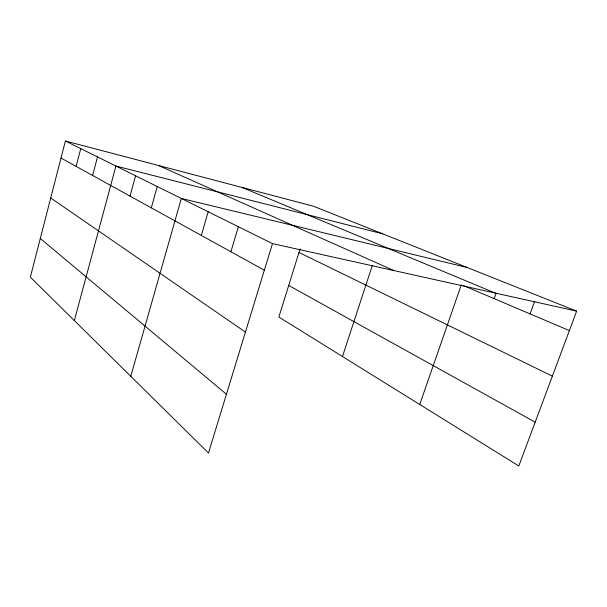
<?xml version="1.0" encoding="UTF-8"?>
<svg xmlns="http://www.w3.org/2000/svg" width="607" height="607" viewBox="0 0 607 607"><rect width="100%" height="100%" fill="white"/><g stroke="black" fill="none" stroke-linecap="round" stroke-linejoin="round"><path stroke-width="0.91" d="M65.397 141.006L30.35 277.141L208.474 453.019L272.467 243.612L65.397 141.006L313.402 206.205L576.65 311.133L518.818 465.994L278.871 317.029L300.116 248.855M76.118 166.371L80.754 148.609M92.605 175.469L97.522 156.917M74.342 320.579L115.914 166.037L382.683 233.816M130.004 196.091L135.566 175.772M151.31 207.844L157.251 186.524M130.778 376.31L181.318 198.443L467.314 267.55M201.304 235.425L208.178 211.76M230.895 251.746L238.339 226.707M342.485 356.521L372.357 265.327M419.741 404.482L461.358 284.706M494.181 298.652L496.086 293.295M530.048 313.887L534.562 301.467M272.467 243.612L576.65 311.133M242.003 187.434L495.266 293.075M463.08 285.434L569.381 330.603M158.404 165.453L393.867 270.563M298.993 252.459L552.37 376.15M61.011 158.04L264.341 270.198M288.712 285.442L535.184 422.176M50.73 197.988L245.425 332.097M40.305 238.483L226.441 394.239"/></g></svg>
